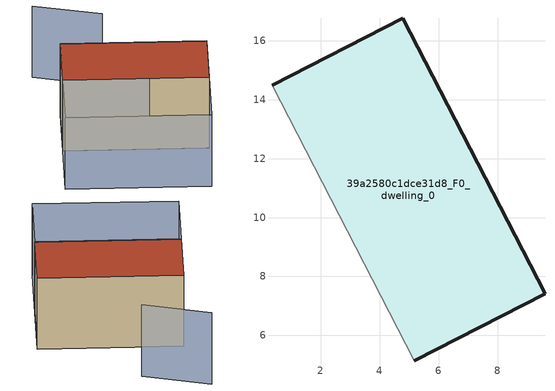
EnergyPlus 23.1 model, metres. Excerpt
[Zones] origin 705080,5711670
39a2580c1dce31d8_F0_dwelling_0
 floor ground (EU_floor_Construction): 9.61,7.41 4.78,16.77 0.35,14.48 5.18,5.13 z0
 wall outside (EU_wall_Construction): 0.35,14.48 4.78,16.77 9.61,7.41 5.18,5.13 z0:6
 wall adiabatic (EU_wall_Construction): 5.18,5.13 0.35,14.48 z0:6
 roof outside (EU_roof_Construction): 4.78,16.77 9.61,7.41 5.18,5.13 0.35,14.48 z6
shading: 9.77,15.75 8.61,20.79 / 0.34,14.49 5.18,5.13 / 5.18,5.13 0.56,2.75 / 0.56,2.75 -4.27,12.1 / -4.27,12.1 0.34,14.49 z0:6
[Building]
EU S2 Campaign: North Axis=0; Terrain=City; Solar Distribution=FullExterior
[Site:Location]
London: Latitude=51.5; Longitude=-0.5; Time Zone=0; Elevation=25
[SizingPeriod:WeatherFileDays]
AnnualSizingPeriod: Begin Month=1; Begin Day of Month=1; End Month=12; End Day of Month=31; Day of Week for Start Day=Monday; Use Weather File Daylight Saving Period=No; Use Weather File Rain and Snow Indicators=No
[MATERIAL]
EU_InternalMass_Material: Roughness=MediumRough; Thickness=0.1; Conductivity=1; Density=1800; Specific Heat=900; Thermal Absorptance=0.9; Solar Absorptance=0.7; Visible Absorptance=0.7
[MATERIAL:NOMASS] Roughness=MediumRough; Thermal Absorptance=0.9; Solar Absorptance=0.7; Visible Absorptance=0.7
Name | Thermal Resistance
EU_wall_NoMass | 0.727863
EU_roof_NoMass | 0.773354
EU_floor_NoMass | 1.79329
[CONSTRUCTION]
EU_wall_Construction: EU_wall_NoMass
EU_roof_Construction: EU_roof_NoMass
EU_floor_Construction: EU_floor_NoMass
EU_InternalMass_Construction: EU_InternalMass_Material
[ZONE]
39a2580c1dce31d8_F0_dwelling_0: Type=1; Multiplier=1; Ceiling Height=autocalculate; Volume=314.717; Floor Area=autocalculate; Part of Total Floor Area=Yes
[INTERNALMASS]
39a2580c1dce31d8_F0_dwelling_0_EU_InternalMass: Construction=EU_InternalMass_Construction; Zone or ZoneList=39a2580c1dce31d8_F0_dwelling_0; Surface Area=52.4526
[OTHEREQUIPMENT]
EU_Step8_InternalGain_39a2580c1dce31d8_F0_dwelling_0_f000: Fuel Type=Electricity; Zone or ZoneList or Space or SpaceList=39a2580c1dce31d8_F0_dwelling_0; Schedule=EU_Step8_GainSchedule_39a2580c1dce31d8_F0_dwelling_0_f000; Design Level Calculation Method=Watts/Area; Power per Zone Floor Area=1; Fraction Latent=0; Fraction Radiant=0; Fraction Lost=0; Carbon Dioxide Generation Rate=0; EndUse Subcategory=EU_Step8_InternalGains
[ZONEVENTILATION:DESIGNFLOWRATE]
EU_ConstantAir_39a2580c1dce31d8_F0_dwelling_0: Zone or ZoneList or Space or SpaceList=39a2580c1dce31d8_F0_dwelling_0; Schedule=EU_AlwaysOn; Design Flow Rate Calculation Method=AirChanges/Hour; Air Changes per Hour=0.484901; Ventilation Type=Natural; Fan Pressure Rise=0; Fan Total Efficiency=1; Constant Term Coefficient=1; Temperature Term Coefficient=0; Velocity Term Coefficient=0; Velocity Squared Term Coefficient=0; Minimum Indoor Temperature=-100; Maximum Indoor Temperature=100; Delta Temperature=-100; Minimum Outdoor Temperature=-100; Maximum Outdoor Temperature=100; Maximum Wind Speed=40
[HVACTEMPLATE:THERMOSTAT]
EU_HeatOnly_39a2580c1dce31d8_F0_dwelling_0: Constant Heating Setpoint=20; Constant Cooling Setpoint=50
[HVACTEMPLATE:ZONE:IDEALLOADSAIRSYSTEM]
39a2580c1dce31d8_F0_dwelling_0: Template Thermostat=EU_HeatOnly_39a2580c1dce31d8_F0_dwelling_0; System Availability Schedule=EU_AlwaysOn; Maximum Heating Supply Air Temperature=50; Minimum Cooling Supply Air Temperature=13; Maximum Heating Supply Air Humidity Ratio=0.0156; Minimum Cooling Supply Air Humidity Ratio=0.0077; Heating Limit=NoLimit; Cooling Limit=NoLimit; Heating Availability Schedule=EU_AlwaysOn; Cooling Availability Schedule=EU_CoolingOff; Dehumidification Control Type=ConstantSensibleHeatRatio; Cooling Sensible Heat Ratio=0.7; Dehumidification Setpoint=60; Humidification Control Type=None; Humidification Setpoint=30; Outdoor Air Method=None; Outdoor Air Flow Rate per Person=0.00944; Outdoor Air Flow Rate per Zone Floor Area=0; Outdoor Air Flow Rate per Zone=0; Demand Controlled Ventilation Type=None; Outdoor Air Economizer Type=NoEconomizer; Heat Recovery Type=None; Sensible Heat Recovery Effectiveness=0.7; Latent Heat Recovery Effectiveness=0.65
[SIZING:ZONE]
39a2580c1dce31d8_F0_dwelling_0: Zone Cooling Design Supply Air Temperature Input Method=SupplyAirTemperature; Zone Cooling Design Supply Air Temperature=13; Zone Heating Design Supply Air Temperature Input Method=SupplyAirTemperature; Zone Heating Design Supply Air Temperature=50; Zone Cooling Design Supply Air Humidity Ratio=0.008; Zone Heating Design Supply Air Humidity Ratio=0.008; Cooling Design Air Flow Method=DesignDay; Cooling Design Air Flow Rate=0; Cooling Minimum Air Flow per Zone Floor Area=0.000762; Cooling Minimum Air Flow=0; Cooling Minimum Air Flow Fraction=0.2; Heating Design Air Flow Method=DesignDay; Heating Design Air Flow Rate=0; Heating Maximum Air Flow per Zone Floor Area=0.002032; Heating Maximum Air Flow=0.141576; Heating Maximum Air Flow Fraction=0.3; Account for Dedicated Outdoor Air System=No; Dedicated Outdoor Air System Control Strategy=NeutralSupplyAir; Dedicated Outdoor Air Low Setpoint Temperature for Design=autosize; Dedicated Outdoor Air High Setpoint Temperature for Design=autosize; Zone Load Sizing Method=Sensible Load Only No Latent Load; Zone Latent Cooling Design Supply Air Humidity Ratio Input Method=HumidityRatioDifference; Zone Cooling Design Supply Air Humidity Ratio Difference=0.005; Zone Latent Heating Design Supply Air Humidity Ratio Input Method=HumidityRatioDifference; Zone Humidification Design Supply Air Humidity Ratio Difference=0.005
[SCHEDULE:CONSTANT]
Name | Hourly Value
EU_AlwaysOn | 1
EU_CoolingOff | 0
[SCHEDULE:FILE]
EU_Step8_GainSchedule_39a2580c1dce31d8_F0_dwelling_0_f000: File=../../schedules/39a2580c1dce31d8/39a2580c1dce31d8_F0_dwelling_0_f000_gain.csv; Column Number=1; Rows to Skip at Top=0; Number of Hours of Data=8760; Column Separator=Comma; Interpolate to Timestep=No; Minutes per Item=60; Adjust Schedule for Daylight Savings=Yes
